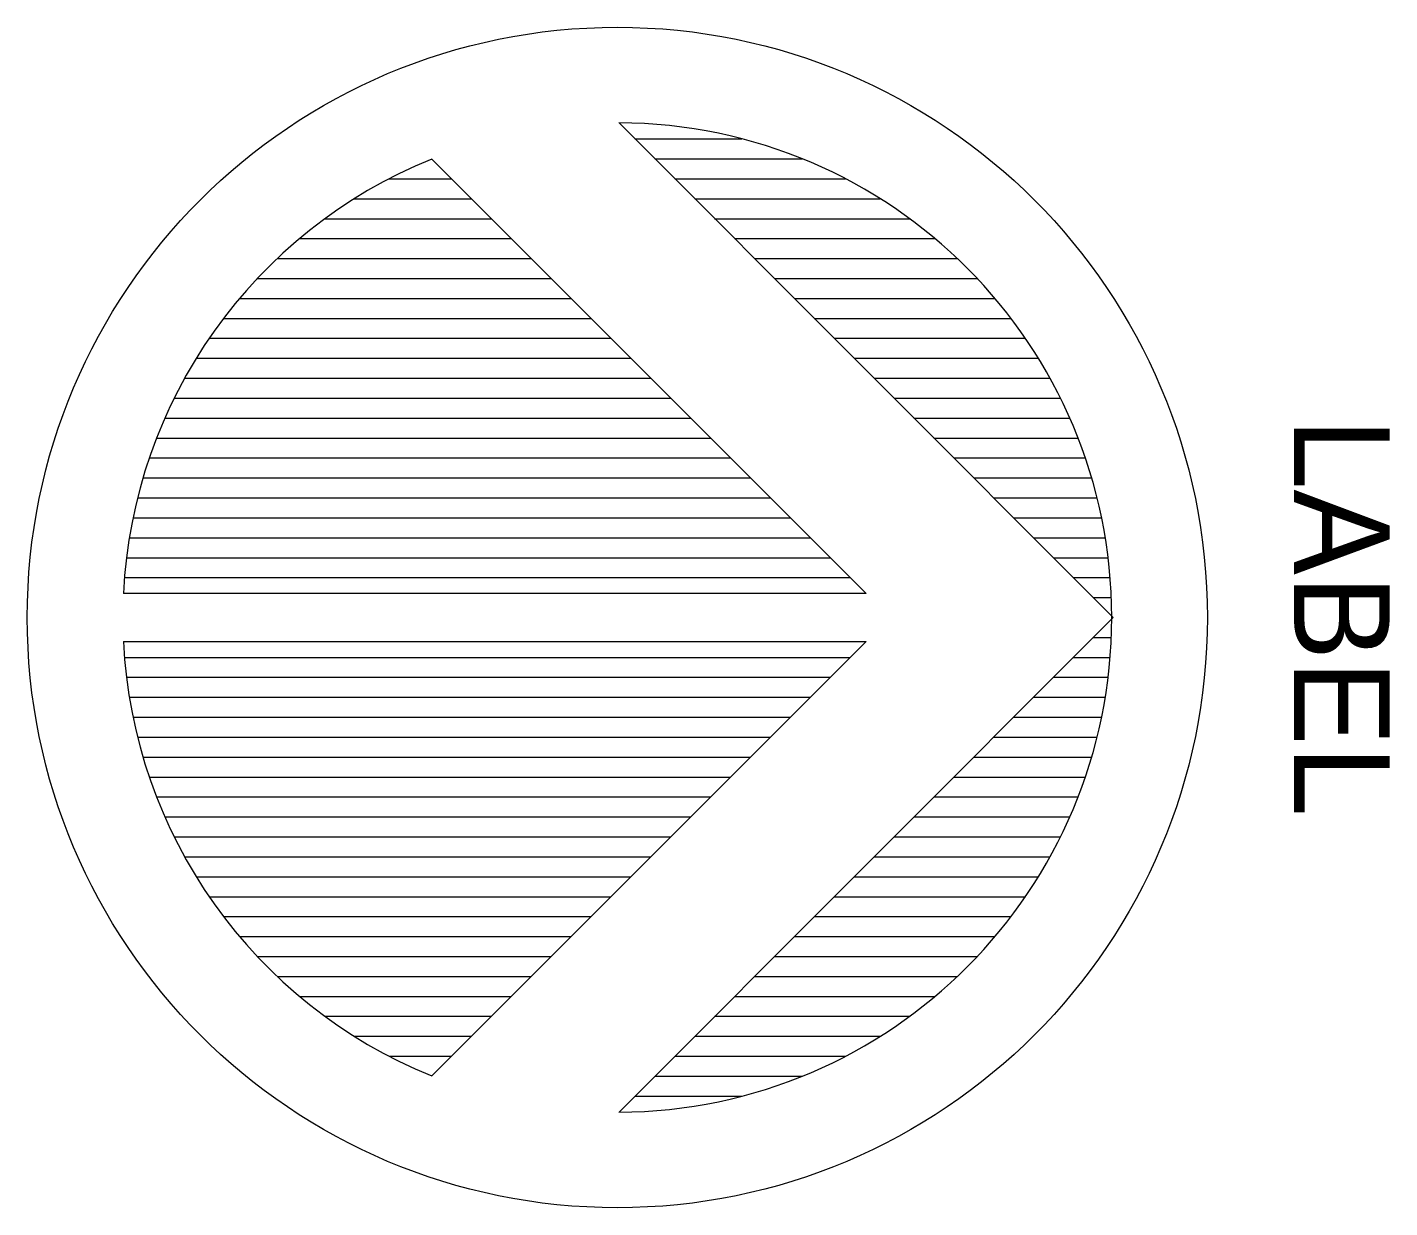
# Model space of a CAD drawing. Header units: metres. Extents: x -0.51 to 0.67, y -0.51 to 0.51.
import ezdxf
from ezdxf.enums import TextEntityAlignment as Align

# ---------------------------------------------------------------- set-up
doc = ezdxf.new("R2010")
doc.units = ezdxf.units.M

# ---------------------------------------------------------------- blocks, each defined once
blk = doc.blocks.new('*X0')
at = {"color": 0}
for p, q in [((-28.62, 55), (-20.79, 55)), ((-32.98, 52.5), (-18.29, 52.5)), ((-36.66, 50), (-15.79, 50)), ((-39.85, 47.5), (-13.29, 47.5)), ((-42.65, 45), (-10.79, 45)), ((-45.14, 42.5), (-8.29, 42.5)), ((-47.37, 40), (-5.79, 40)), ((-49.37, 37.5), (-3.29, 37.5)), ((-51.18, 35), (-0.79, 35)), ((-52.8, 32.5), (1.71, 32.5)), ((-54.26, 30), (4.21, 30)), ((-55.57, 27.5), (6.71, 27.5)), ((-56.74, 25), (9.21, 25)), ((-57.77, 22.5), (11.71, 22.5)), ((-58.69, 20), (14.21, 20)), ((-59.48, 17.5), (16.71, 17.5)), ((-60.16, 15), (19.21, 15)), ((-60.73, 12.5), (21.71, 12.5)), ((-61.19, 10), (24.21, 10)), ((-61.54, 7.5), (26.71, 7.5)), ((-61.8, 5), (29.21, 5))]:
    blk.add_line(p, q, dxfattribs=at)
blk = doc.blocks.new('*X1')
at = {"color": 0}
for p, q in [((-61.8, -5), (29.21, -5)), ((-61.54, -7.5), (26.71, -7.5)), ((-61.19, -10), (24.21, -10)), ((-60.73, -12.5), (21.71, -12.5)), ((-60.16, -15), (19.21, -15)), ((-59.48, -17.5), (16.71, -17.5)), ((-58.69, -20), (14.21, -20)), ((-57.77, -22.5), (11.71, -22.5)), ((-56.74, -25), (9.21, -25)), ((-55.57, -27.5), (6.71, -27.5)), ((-54.26, -30), (4.21, -30)), ((-52.8, -32.5), (1.71, -32.5)), ((-51.18, -35), (-0.79, -35)), ((-49.37, -37.5), (-3.29, -37.5)), ((-47.37, -40), (-5.79, -40)), ((-45.14, -42.5), (-8.29, -42.5)), ((-42.65, -45), (-10.79, -45)), ((-39.85, -47.5), (-13.29, -47.5)), ((-36.66, -50), (-15.79, -50)), ((-32.98, -52.5), (-18.29, -52.5)), ((-28.62, -55), (-20.79, -55))]:
    blk.add_line(p, q, dxfattribs=at)
blk = doc.blocks.new('*X2')
at = {"color": 0}
for p, q in [((59.71, -2.5), (61.95, -2.5)), ((57.21, -5), (61.8, -5)), ((54.71, -7.5), (61.54, -7.5)), ((52.21, -10), (61.19, -10)), ((49.71, -12.5), (60.73, -12.5)), ((47.21, -15), (60.16, -15)), ((44.71, -17.5), (59.48, -17.5)), ((42.21, -20), (58.69, -20)), ((39.71, -22.5), (57.77, -22.5)), ((37.21, -25), (56.74, -25)), ((34.71, -27.5), (55.57, -27.5)), ((32.21, -30), (54.26, -30)), ((29.71, -32.5), (52.8, -32.5)), ((27.21, -35), (51.18, -35)), ((24.71, -37.5), (49.37, -37.5)), ((22.21, -40), (47.37, -40)), ((19.71, -42.5), (45.14, -42.5)), ((17.21, -45), (42.65, -45)), ((14.71, -47.5), (39.85, -47.5)), ((12.21, -50), (36.66, -50)), ((9.71, -52.5), (32.98, -52.5)), ((7.21, -55), (28.62, -55)), ((4.71, -57.5), (23.19, -57.5)), ((2.21, -60), (15.62, -60))]:
    blk.add_line(p, q, dxfattribs=at)
blk = doc.blocks.new('*X3')
at = {"color": 0}
for p, q in [((2.21, 60), (15.62, 60)), ((4.71, 57.5), (23.19, 57.5)), ((7.21, 55), (28.62, 55)), ((9.71, 52.5), (32.98, 52.5)), ((12.21, 50), (36.66, 50)), ((14.71, 47.5), (39.85, 47.5)), ((17.21, 45), (42.65, 45)), ((19.71, 42.5), (45.14, 42.5)), ((22.21, 40), (47.37, 40)), ((24.71, 37.5), (49.37, 37.5)), ((27.21, 35), (51.18, 35)), ((29.71, 32.5), (52.8, 32.5)), ((32.21, 30), (54.26, 30)), ((34.71, 27.5), (55.57, 27.5)), ((37.21, 25), (56.74, 25)), ((39.71, 22.5), (57.77, 22.5)), ((42.21, 20), (58.69, 20)), ((44.71, 17.5), (59.48, 17.5)), ((47.21, 15), (60.16, 15)), ((49.71, 12.5), (60.73, 12.5)), ((52.21, 10), (61.19, 10)), ((54.71, 7.5), (61.54, 7.5)), ((57.21, 5), (61.8, 5)), ((59.71, 2.5), (61.95, 2.5)), ((62, 0), (62.21, 0))]:
    blk.add_line(p, q, dxfattribs=at)

msp = doc.modelspace()

# ---------------------------------------------------------------- linework, layer by layer
at = {"color": 7}
for p, q in [((0.432, 0), (0.0015, 0.4306)), ((-0.1615, 0.3991), (0.2167, 0.0208)), ((0.2167, 0.0208), (-0.4301, 0.0208)), ((0.432, 0), (0.0015, -0.4306)), ((-0.4301, -0.0208), (0.2167, -0.0208)), ((-0.1615, -0.3991), (0.2167, -0.0208))]:
    msp.add_line(p, q, dxfattribs=at)
msp.add_circle((0, 0), 0.5139, dxfattribs=at)
for start, end in [(0, 89.8055), (112.0353, 177.2265), (270.1945, 0), (182.7735, 247.9647)]:
    msp.add_arc((0, 0), 0.4306, start, end, dxfattribs=at)

# ---------------------------------------------------------------- block references
at = {"xscale": 0.006944444444444444, "yscale": 0.006944444444444444, "zscale": 0.006944444444444444}
for name in ['*X3', '*X0', '*X2', '*X1']:
    msp.add_blockref(name, (0, 0), dxfattribs=at)

# ---------------------------------------------------------------- texts
at = {"flags": 8}
msp.add_attdef('LABEL', text='NORTH', height=0.08333, rotation=270, dxfattribs=at).set_placement((0.6311, 0), align=Align.MIDDLE)

doc.saveas('drawing.dxf')
